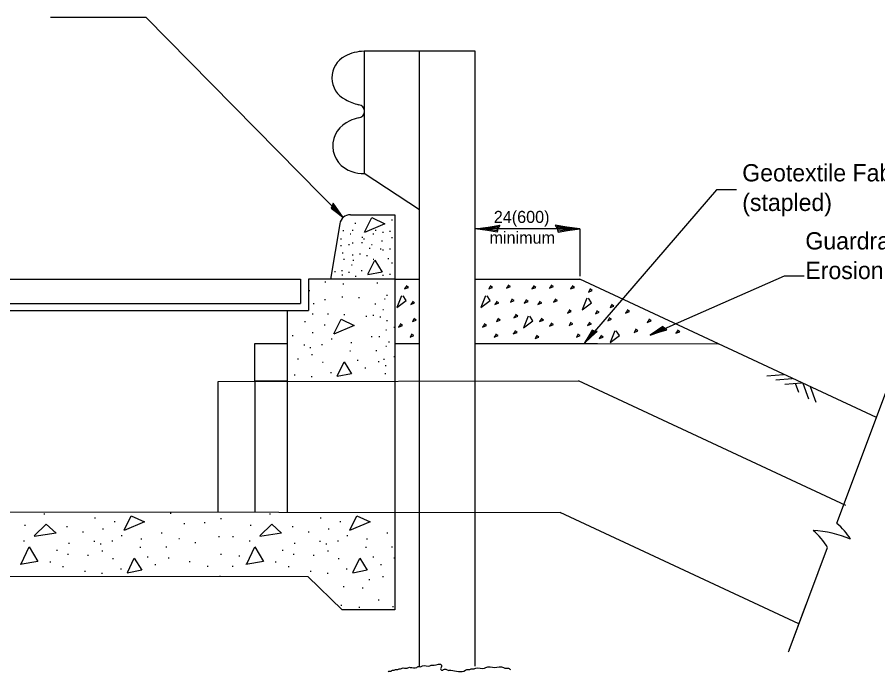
# Model space of a CAD drawing. Extents: x 96285 to 107900, y 69854 to 76557.
# Drawn here: x 105739.1 to 106088.3, y 75478.8 to 75744.7 of the extents above; entities that cross this region are included whole.
import ezdxf

# ---------------------------------------------------------------- set-up
doc = ezdxf.new("R2010")
doc.units = 0
doc.layers.add('Sheets_General Details', color=7, linetype='Continuous')

msp = doc.modelspace()

# ---------------------------------------------------------------- linework, layer by layer
at = {"layer": 'Sheets_General Details'}
for p, q in [((105752.6, 75744.65), (105791.24, 75744.65)), ((105791.24, 75744.65), (105871.4, 75663.48)), ((105924.9, 75730.86), (105879.85, 75730.86)), ((105879.85, 75730.86), (105879.85, 75681.31)), ((105902.38, 75620.41), (105902.38, 75730.86)), ((105924.9, 75481.5), (105924.9, 75730.86)), ((105902.38, 75666.57), (105879.85, 75681.31)), ((106022.77, 75674.72), (105969.16, 75612.41)), ((106030.9, 75674.72), (106022.77, 75674.72)), ((105874.31, 75664.58), (105892.3, 75664.58)), ((105892.3, 75664.58), (105892.3, 75638.43)), ((105869.99, 75660.92), (105866.25, 75638.43)), ((105876.03, 75661.14), (105876.43, 75661.14)), ((105890.96, 75662.5), (105891.36, 75662.5)), ((105871.21, 75658.13), (105871.61, 75658.13)), ((105875.03, 75658.29), (105875.43, 75658.29)), ((105884.31, 75658.29), (105884.71, 75658.29)), ((105887.26, 75657.51), (105887.66, 75657.51)), ((105890.18, 75657.93), (105890.53, 75657.93)), ((105967.42, 75658.79), (105924.9, 75658.79)), ((105967.42, 75658.79), (105967.42, 75639.6)), ((105870.3, 75654.76), (105870.7, 75654.76)), ((105874.16, 75656.81), (105874.51, 75656.81)), ((105878.87, 75655.47), (105879.27, 75655.47)), ((105879.58, 75654.76), (105879.98, 75654.76)), ((105883.44, 75656.81), (105883.79, 75656.81)), ((105886.86, 75654), (105887.26, 75654)), ((105890.96, 75655.36), (105891.36, 75655.36)), ((105870.27, 75652.03), (105870.67, 75652.03)), ((105873.51, 75652.45), (105873.86, 75652.45)), ((105875, 75653.23), (105875.4, 75653.23)), ((105878.75, 75653.33), (105879.15, 75653.33)), ((105881.96, 75651.02), (105882.31, 75651.02)), ((105882.79, 75652.45), (105883.14, 75652.45)), ((105886.43, 75650.68), (105886.83, 75650.68)), ((105887.26, 75650.37), (105887.66, 75650.37)), ((105890.18, 75650.79), (105890.53, 75650.79)), ((105870.95, 75649.13), (105871.35, 75649.13)), ((105871.49, 75646.55), (105871.89, 75646.55)), ((105875.05, 75648.35), (105875.45, 75648.35)), ((105877.97, 75648.76), (105878.32, 75648.76)), ((105880.81, 75648.09), (105881.21, 75648.09)), ((105883.51, 75646.51), (105883.86, 75646.51)), ((105889.44, 75646.81), (105889.84, 75646.81)), ((105874.7, 75644.24), (105875.05, 75644.24)), ((105875.34, 75646.12), (105875.74, 75646.12)), ((105890.96, 75645), (105891.36, 75645)), ((105867.8, 75641.56), (105868.2, 75641.56)), ((105870.71, 75641.98), (105871.06, 75641.98)), ((105870.87, 75640.19), (105871.27, 75640.19)), ((105873.56, 75641.3), (105873.96, 75641.3)), ((105876.25, 75639.72), (105876.6, 75639.72)), ((105878.61, 75641.91), (105879.01, 75641.91)), ((105887.26, 75640.02), (105887.66, 75640.02)), ((105890.18, 75640.43), (105890.53, 75640.43)), ((106050.26, 75639.61), (105995.92, 75615.72)), ((106058.38, 75639.61), (106050.26, 75639.61)), ((105568, 75638.43), (105854.05, 75638.43)), ((105854.05, 75638.43), (105854.05, 75628.52)), ((105892.3, 75638.43), (105857.34, 75638.43)), ((105857.34, 75638.43), (105857.34, 75625.7)), ((105863.93, 75637.4), (105864.33, 75637.4)), ((105871.24, 75636.54), (105871.64, 75636.54)), ((105884.99, 75636.89), (105885.39, 75636.89)), ((105892.3, 75638.43), (105892.3, 75504.42)), ((105892.3, 75638.43), (105902.38, 75638.43)), ((105924.9, 75638.43), (105967.42, 75638.43)), ((105967.42, 75638.43), (105967.42, 75638.43)), ((106087.7, 75582.41), (105967.42, 75638.43)), ((105857.42, 75633.79), (105857.82, 75633.79)), ((105863.84, 75630.26), (105864.24, 75630.26)), ((105870.81, 75631.21), (105871.21, 75631.21)), ((105877.6, 75631.04), (105878, 75631.04)), ((105888.08, 75630.51), (105888.43, 75630.51)), ((105888.95, 75631.98), (105889.35, 75631.98)), ((105564.61, 75625.7), (105857.34, 75625.7)), ((105568.93, 75628.52), (105854.05, 75628.52)), ((105848.63, 75625.7), (105848.63, 75597.37)), ((105859.2, 75628.63), (105859.6, 75628.63)), ((105884.22, 75628.46), (105884.62, 75628.46)), ((105887.43, 75626.15), (105887.78, 75626.15)), ((105858.77, 75624.33), (105859.17, 75624.33)), ((105864.96, 75624.33), (105865.36, 75624.33)), ((105871.58, 75624.16), (105871.98, 75624.16)), ((105880.52, 75623.47), (105880.92, 75623.47)), ((105883.44, 75623.89), (105883.79, 75623.89)), ((105886.28, 75623.21), (105886.68, 75623.21)), ((105855.62, 75621.24), (105856.02, 75621.24)), ((105863.58, 75619.86), (105863.98, 75619.86)), ((105888.98, 75621.63), (105889.33, 75621.63)), ((105891.87, 75619), (105892.18, 75619)), ((105902.38, 75481.5), (105902.38, 75620.41)), ((106003.91, 75620.41), (106003.91, 75620.41)), ((105850.71, 75615.56), (105851.11, 75615.56)), ((105858.77, 75616.85), (105859.17, 75616.85)), ((105882.67, 75615.22), (105883.07, 75615.22)), ((105885.85, 75615.16), (105886.2, 75615.16)), ((105888.6, 75617.87), (105888.95, 75617.87)), ((105855.36, 75611.78), (105855.76, 75611.78)), ((105862.55, 75611.95), (105862.95, 75611.95)), ((105866.42, 75614.19), (105866.82, 75614.19)), ((105874.42, 75612.72), (105874.82, 75612.72)), ((105889.72, 75612.98), (105890.12, 75612.98)), ((105892.3, 75612.41), (105902.38, 75612.41)), ((105924.9, 75612.41), (105974.48, 75612.41)), ((105924.9, 75612.32), (106023.69, 75612.23)), ((105857.82, 75610.75), (105858.22, 75610.75)), ((105873.99, 75609.4), (105874.39, 75609.4)), ((105884.56, 75609.54), (105884.96, 75609.54)), ((105888.6, 75611.32), (105888.95, 75611.32)), ((105852.78, 75606.13), (105853.18, 75606.13)), ((105858.51, 75607.85), (105858.91, 75607.85)), ((105862.9, 75604.84), (105863.3, 75604.84)), ((105877, 75605.53), (105877.4, 75605.53)), ((105885.51, 75605.1), (105885.91, 75605.1)), ((105887.78, 75605.98), (105888.13, 75605.98)), ((105891.92, 75607.04), (105892.27, 75607.04)), ((105892.22, 75605.42), (105892.3, 75605.42)), ((105880.09, 75602.44), (105880.49, 75602.44)), ((105888.38, 75603.45), (105888.73, 75603.45)), ((105851.49, 75599.68), (105851.89, 75599.68)), ((105858.42, 75598.91), (105858.82, 75598.91)), ((105866.16, 75600.63), (105866.56, 75600.63)), ((105888.3, 75600.23), (105888.65, 75600.23)), ((106043.31, 75599.22), (106050.04, 75599.81)), ((106046.86, 75597.59), (106053.59, 75598.18)), ((106071.59, 75539.49), (106093.77, 75598.6)), ((105820.57, 75597.01), (105966.83, 75597.22)), ((105820.57, 75543.94), (105820.57, 75597.01)), ((105835.5, 75597.03), (105835.5, 75544.02)), ((105848.63, 75597.05), (105848.63, 75544.02)), ((106075.28, 75546.71), (105966.83, 75597.22)), ((106050.55, 75595.81), (106057.28, 75596.4)), ((106056.2, 75592.53), (106054.88, 75596.16)), ((106060.29, 75589.81), (106057.98, 75596.16)), ((106063.25, 75588.47), (106060.94, 75594.82)), ((105572.18, 75544.2), (105959.46, 75543.8)), ((105749.87, 75543.32), (105750.27, 75543.32)), ((105801.17, 75543.58), (105801.57, 75543.58)), ((105841.42, 75543.32), (105841.82, 75543.32)), ((106056.28, 75498.7), (105959.46, 75543.8)), ((105742.04, 75538.68), (105742.44, 75538.68)), ((105759.16, 75538.16), (105759.56, 75538.16)), ((105770.51, 75541.6), (105770.91, 75541.6)), ((105778.47, 75540.22), (105778.87, 75540.22)), ((105806.76, 75539.36), (105807.16, 75539.36)), ((105814.93, 75539.71), (105815.33, 75539.71)), ((105821.55, 75541.43), (105821.95, 75541.43)), ((105833.59, 75538.68), (105833.99, 75538.68)), ((105850.7, 75538.16), (105851.1, 75538.16)), ((105862.05, 75541.6), (105862.45, 75541.6)), ((105870.02, 75540.22), (105870.42, 75540.22)), ((105765.6, 75535.92), (105766, 75535.92)), ((105773.66, 75537.21), (105774.06, 75537.21)), ((105797.56, 75535.58), (105797.96, 75535.58)), ((105857.15, 75535.92), (105857.55, 75535.92)), ((105865.21, 75537.21), (105865.61, 75537.21)), ((105889.11, 75535.58), (105889.51, 75535.58)), ((105741.61, 75532.31), (105742.01, 75532.31)), ((105759.93, 75531.45), (105760.33, 75531.45)), ((105770.25, 75532.14), (105770.65, 75532.14)), ((105777.44, 75532.31), (105777.84, 75532.31)), ((105781.31, 75534.55), (105781.71, 75534.55)), ((105789.31, 75533.09), (105789.71, 75533.09)), ((105804.61, 75533.35), (105805.01, 75533.35)), ((105811.23, 75531.71), (105811.63, 75531.71)), ((105820.78, 75534.03), (105821.18, 75534.03)), ((105826.45, 75534.03), (105826.85, 75534.03)), ((105833.16, 75532.31), (105833.56, 75532.31)), ((105851.48, 75531.45), (105851.88, 75531.45)), ((105861.8, 75532.14), (105862.2, 75532.14)), ((105868.99, 75532.31), (105869.39, 75532.31)), ((105872.86, 75534.55), (105873.26, 75534.55)), ((105880.86, 75533.09), (105881.26, 75533.09)), ((105755.03, 75528.56), (105755.43, 75528.56)), ((105772.71, 75531.11), (105773.11, 75531.11)), ((105773.4, 75528.22), (105773.8, 75528.22)), ((105788.88, 75529.76), (105789.28, 75529.76)), ((105799.45, 75529.91), (105799.85, 75529.91)), ((105846.58, 75528.56), (105846.98, 75528.56)), ((105864.26, 75531.11), (105864.66, 75531.11)), ((105864.95, 75528.22), (105865.35, 75528.22)), ((105880.43, 75529.76), (105880.83, 75529.76)), ((105891, 75529.91), (105891.4, 75529.91)), ((106052.25, 75487.94), (106067.89, 75529.64)), ((105759.5, 75526.93), (105759.9, 75526.93)), ((105767.67, 75526.5), (105768.07, 75526.5)), ((105777.79, 75525.21), (105778.19, 75525.21)), ((105791.89, 75525.89), (105792.29, 75525.89)), ((105800.4, 75525.46), (105800.8, 75525.46)), ((105821.55, 75526.93), (105821.95, 75526.93)), ((105829.03, 75526.24), (105829.43, 75526.24)), ((105851.05, 75526.93), (105851.45, 75526.93)), ((105859.22, 75526.5), (105859.62, 75526.5)), ((105869.33, 75525.21), (105869.73, 75525.21)), ((105883.44, 75525.89), (105883.84, 75525.89)), ((105891.95, 75525.46), (105892.35, 75525.46)), ((105752.28, 75523.83), (105752.68, 75523.83)), ((105757.52, 75521.94), (105757.92, 75521.94)), ((105781.05, 75520.99), (105781.45, 75520.99)), ((105794.98, 75522.8), (105795.38, 75522.8)), ((105808.83, 75524), (105809.23, 75524)), ((105816.14, 75522.11), (105816.54, 75522.11)), ((105826.28, 75522.11), (105826.68, 75522.11)), ((105843.82, 75523.83), (105844.22, 75523.83)), ((105849.07, 75521.94), (105849.47, 75521.94)), ((105872.6, 75520.99), (105873, 75520.99)), ((105886.53, 75522.8), (105886.93, 75522.8)), ((105544.59, 75518.14), (105857.03, 75517.82)), ((105766.38, 75520.05), (105766.78, 75520.05)), ((105773.31, 75519.27), (105773.71, 75519.27)), ((105821.12, 75517.98), (105821.52, 75517.98)), ((105857.03, 75517.82), (105870.88, 75504.42)), ((105857.93, 75520.05), (105858.33, 75520.05)), ((105864.86, 75519.27), (105865.26, 75519.27)), ((105887.31, 75517.81), (105887.71, 75517.81)), ((105859.8, 75515.15), (105859.87, 75515.15)), ((105871.4, 75513.86), (105871.8, 75513.86)), ((105881.72, 75516.61), (105882.12, 75516.61)), ((105879.05, 75513.34), (105879.45, 75513.34)), ((105885.5, 75508.35), (105885.9, 75508.35)), ((106052.25, 75487.94), (106059.35, 75506.87)), ((105870.37, 75506.29), (105870.77, 75506.29)), ((105892.3, 75504.42), (105870.88, 75504.42)), ((105877.67, 75505.43), (105878.07, 75505.43)), ((105891.43, 75505.77), (105891.83, 75505.77)), ((106052.25, 75487.94), (106051.94, 75487.14))]:
    msp.add_line(p, q, dxfattribs=at)
for points in [[(105866.95, 75668.12), (105866.42, 75667.29), (105868.62, 75665.65), (105871.4, 75663.48), (105869.14, 75666.5), (105867.26, 75669.23), (105866.95, 75668.12), (105866.7, 75667.47), (105869.76, 75665.16), (105867.36, 75668.62), (105867.21, 75667.61), (105868.51, 75666.45), (105867.52, 75667.82)], [(105880.05, 75657.53), (105882.95, 75663.44), (105888.26, 75660.94), (105879.98, 75657.41)], [(105934.08, 75658.93), (105933.77, 75657.56), (105929.89, 75658.15), (105924.9, 75658.79), (105930.23, 75659.52), (105934.9, 75660.34), (105934.08, 75658.93), (105933.67, 75658.02), (105928.25, 75658.8), (105934.18, 75659.84), (105933.3, 75658.67), (105930.81, 75658.83), (105933.21, 75659.19)], [(105958.24, 75658.93), (105958.55, 75657.56), (105962.43, 75658.15), (105967.42, 75658.79), (105962.09, 75659.52), (105957.42, 75660.34), (105958.24, 75658.93), (105958.65, 75658.02), (105964.07, 75658.8), (105958.15, 75659.84), (105959.02, 75658.67), (105961.51, 75658.83), (105959.11, 75659.19)], [(105881.35, 75640.41), (105884.15, 75646.21), (105887.16, 75641.31), (105881.3, 75640.2)], [(105938.25, 75635.71), (105937.62, 75634.77), (105939.19, 75635.4), (105938.25, 75636.03)], [(105955.75, 75635.71), (105955.12, 75634.77), (105956.69, 75635.4), (105955.75, 75636.03)], [(105896.9, 75635.4), (105896.27, 75634.46), (105897.84, 75635.09), (105896.9, 75635.71)], [(105931.02, 75635.4), (105930.39, 75634.46), (105931.96, 75635.09), (105931.02, 75635.71)], [(105948.52, 75635.4), (105947.89, 75634.46), (105949.46, 75635.09), (105948.52, 75635.71)], [(105964.24, 75635.4), (105963.61, 75634.46), (105965.18, 75635.09), (105964.24, 75635.71)], [(105971.47, 75634.14), (105970.84, 75633.2), (105972.41, 75633.83), (105971.47, 75634.46)], [(105895.01, 75631.62), (105893.13, 75626.91), (105896.9, 75629.74), (105895.64, 75631.62)], [(105899.42, 75629.11), (105898.79, 75628.17), (105900.36, 75628.79), (105899.42, 75629.42)], [(105929.13, 75631.62), (105927.24, 75626.91), (105931.02, 75629.74), (105929.76, 75631.62)], [(105933.53, 75629.11), (105932.9, 75628.17), (105934.47, 75628.79), (105933.53, 75629.42)], [(105939.82, 75630.05), (105939.19, 75629.11), (105940.76, 75629.74), (105939.82, 75630.37)], [(105945.43, 75629.69), (105944.8, 75628.75), (105946.37, 75629.38), (105945.43, 75630.01)], [(105951.03, 75629.11), (105950.4, 75628.17), (105951.97, 75628.79), (105951.03, 75629.42)], [(105957.32, 75630.05), (105956.69, 75629.11), (105958.26, 75629.74), (105957.32, 75630.37)], [(105970.21, 75630.68), (105968.33, 75625.96), (105972.1, 75628.79), (105970.84, 75630.68)], [(105962.98, 75625.65), (105962.35, 75624.7), (105963.92, 75625.33), (105962.98, 75625.96)], [(105974.3, 75625.33), (105973.67, 75624.39), (105975.24, 75625.02), (105974.3, 75625.65)], [(105980.27, 75627.85), (105979.64, 75626.91), (105981.22, 75627.54), (105980.27, 75628.16)], [(105986.56, 75625.65), (105985.93, 75624.7), (105987.51, 75625.33), (105986.56, 75625.96)], [(105867.6, 75616.25), (105870.51, 75622.16), (105875.82, 75619.66), (105867.54, 75616.13)], [(105900.04, 75622.19), (105899.42, 75621.24), (105900.99, 75621.87), (105900.04, 75622.5)], [(105934.16, 75622.19), (105933.53, 75621.24), (105935.1, 75621.87), (105934.16, 75622.5)], [(105941.28, 75623.76), (105940.65, 75622.82), (105942.23, 75623.45), (105941.28, 75624.07)], [(105946.4, 75623.41), (105944.51, 75618.69), (105948.28, 75621.52), (105947.02, 75623.41)], [(105951.66, 75622.19), (105951.03, 75621.24), (105952.6, 75621.87), (105951.66, 75622.5)], [(105979.33, 75622.5), (105978.7, 75621.56), (105980.27, 75622.19), (105979.33, 75622.82)], [(105995.37, 75621.87), (105994.74, 75620.93), (105996.31, 75621.56), (105995.37, 75622.19)], [(105894.47, 75619.97), (105893.84, 75619.03), (105895.41, 75619.66), (105894.47, 75620.28)], [(105928.58, 75619.97), (105927.95, 75619.03), (105929.52, 75619.66), (105928.58, 75620.28)], [(105955.75, 75620.3), (105955.12, 75619.36), (105956.69, 75619.99), (105955.75, 75620.61)], [(105963.61, 75620.62), (105962.98, 75619.67), (105964.55, 75620.3), (105963.61, 75620.93)], [(105971.16, 75620.62), (105970.53, 75619.67), (105972.1, 75620.3), (105971.16, 75620.93)], [(106001.69, 75618.56), (106001.06, 75619.31), (105998.83, 75617.71), (105995.92, 75615.72), (105999.48, 75616.96), (106002.65, 75617.93), (106001.69, 75618.56), (106001.15, 75618.99), (105998.02, 75616.78), (106002.04, 75618.02), (106001.13, 75618.47), (105999.62, 75617.58), (106001.23, 75618.11)], [(105899.12, 75615.87), (105898.5, 75614.93), (105900.07, 75615.56), (105899.12, 75616.18)], [(105933.24, 75615.87), (105932.61, 75614.93), (105934.18, 75615.56), (105933.24, 75616.18)], [(105940.97, 75617.15), (105940.34, 75616.21), (105941.91, 75616.84), (105940.97, 75617.47)], [(105949.83, 75615.28), (105949.2, 75614.33), (105950.77, 75614.96), (105949.83, 75615.59)], [(105966.62, 75615.84), (105965.99, 75614.9), (105967.57, 75615.53), (105966.62, 75616.16)], [(105973.28, 75617.34), (105972.4, 75617.78), (105971.01, 75615.41), (105969.16, 75612.41), (105971.91, 75614.99), (105974.41, 75617.16), (105973.28, 75617.34), (105972.61, 75617.52), (105970.64, 75614.23), (105973.82, 75616.99), (105972.8, 75617.03), (105971.79, 75615.61), (105973.04, 75616.75)], [(105975.87, 75615.27), (105975.24, 75614.32), (105976.82, 75614.95), (105975.87, 75615.58)], [(105981.53, 75617.47), (105979.64, 75612.75), (105983.42, 75615.58), (105982.16, 75617.47)], [(105990.02, 75617.78), (105989.39, 75616.84), (105990.97, 75617.47), (105990.02, 75618.1)], [(106007, 75617.47), (106006.37, 75616.53), (106007.95, 75617.15), (106007, 75617.78)], [(105868.91, 75599.13), (105871.71, 75604.93), (105874.71, 75600.03), (105868.85, 75598.92)], [(105835.5, 75594.4), (105835.5, 75574.63)], [(105848.63, 75594.42), (105848.63, 75574.65)], [(105835.5, 75572.01), (105835.5, 75552.24)], [(105848.63, 75572.03), (105848.63, 75552.26)], [(105835.5, 75549.62), (105835.5, 75544.02)], [(105848.63, 75549.63), (105848.63, 75544.02)], [(105782.49, 75536.62), (105785.4, 75542.53), (105790.71, 75540.02), (105782.43, 75536.49)], [(105874.04, 75536.62), (105876.95, 75542.53), (105882.25, 75540.02), (105873.98, 75536.49)], [(105746.02, 75534.31), (105750.83, 75539.12), (105754.84, 75535.42), (105745.94, 75534.11)], [(105837.57, 75534.31), (105842.38, 75539.12), (105846.39, 75535.42), (105837.49, 75534.11)], [(105740.72, 75523), (105743.92, 75529.91), (105747.53, 75523.9), (105740.32, 75522.69)], [(105832.27, 75523), (105835.47, 75529.91), (105839.07, 75523.9), (105831.86, 75522.69)], [(105783.8, 75519.49), (105786.6, 75525.3), (105789.6, 75520.39), (105783.74, 75519.28)], [(105875.34, 75519.49), (105878.15, 75525.3), (105881.15, 75520.39), (105875.29, 75519.28)]]:
    msp.add_lwpolyline(points, dxfattribs=at)
msp.add_lwpolyline([(105848.63, 75597.04), (105835.5, 75597.04), (105835.5, 75612.41), (105848.63, 75612.41)], close=True, dxfattribs=at)
for centre, radius, start, end in [((105880.15, 75713.91), 16.96, 91.0068, 118.2565), ((105876.66, 75720.09), 9.86, 117.379, 243.5897), ((105881.83, 75728.09), 19.35, 240.396, 257.5617), ((105877.36, 75706.54), 2.67, 273.4696, 83.426), ((105877.99, 75692.48), 10.85, 110.8857, 253.6342), ((105880.2, 75691.38), 12.78, 102.1233, 118.4381), ((105879.44, 75695.13), 13.82, 250.9312, 271.696), ((105874.29, 75660.22), 4.36, 90, 170.6013), ((106052.44, 75517.12), 29.46, 32.6914, 49.1667), ((106042.75, 75514.29), 29.46, 31.397, 49.1667), ((106058.88, 75488.81), 47.88, 67.4605, 86.2575)]:
    msp.add_arc(centre, radius, start, end, dxfattribs=at)
msp.add_spline([(105889.65, 75479.25), (105890.24, 75479.55), (105890.83, 75479.55), (105891.42, 75479.84), (105892.01, 75479.84), (105892.61, 75480.14), (105893.49, 75480.14), (105894.08, 75480.44), (105894.67, 75480.44), (105895.26, 75480.73), (105897.34, 75480.73), (105897.93, 75481.03), (105898.52, 75481.03), (105901.18, 75481.03), (105901.77, 75481.32), (105902.95, 75481.32), (105903.54, 75481.62), (105906.5, 75481.62), (105907.09, 75481.91), (105907.68, 75481.91), (105908.27, 75481.91), (105911.23, 75481.91), (105911.23, 75481.32), (105910.93, 75480.73), (105910.93, 75480.14), (105911.52, 75479.84), (105912.12, 75480.14), (105913.3, 75480.14), (105913.89, 75479.84), (105914.48, 75479.84), (105915.07, 75479.84), (105920.98, 75479.84), (105921.57, 75480.14), (105922.76, 75480.14), (105923.35, 75480.44), (105923.94, 75480.44), (105924.53, 75480.44), (105925.12, 75480.73), (105928.67, 75480.73), (105929.26, 75481.03), (105932.81, 75481.03), (105936.35, 75481.03), (105936.94, 75480.73), (105938.12, 75480.73), (105939.31, 75480.14)], degree=3, dxfattribs=at)

# ---------------------------------------------------------------- texts
for s, height, p in [('Geotextile Fabric', 7, (106033.27, 75678.08)), ('(stapled)', 7, (106033.27, 75666.08)), ('24(600)', 4.9, (105932.48, 75661.23)), ('minimum', 4.9, (105930.74, 75652.83)), ('Guardrail Aggregate ', 7, (106058.88, 75650.48)), ('Erosion Control', 7, (106058.88, 75638.48))]:
    msp.add_text(s, height=height, dxfattribs=at).set_placement(p)

doc.saveas('drawing.dxf')
